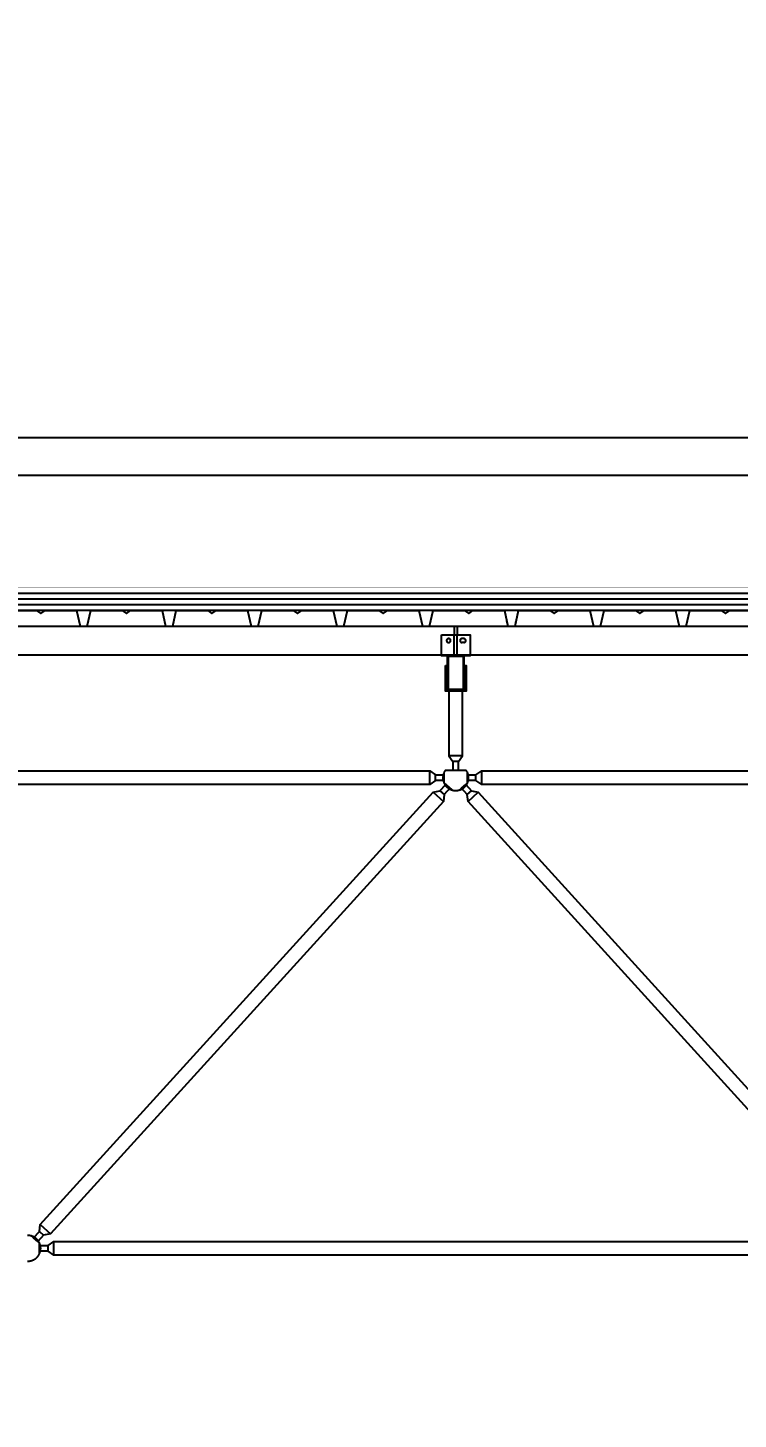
# Model space of a CAD drawing. Header units: centimetres. Extents: x 26569 to 160723, y -3143 to 14565.
# Drawn here: x 106407.7 to 106656.7, y -1038.5 to -550.6 of the extents above; entities that cross this region are included whole.
import ezdxf

# ---------------------------------------------------------------- set-up
doc = ezdxf.new("R2010")
doc.units = ezdxf.units.CM
doc.header["$LTSCALE"] = 100
doc.linetypes.add('HIDDEN', pattern=[9.525, 6.35, -3.175])
for name, color, linetype in [('A-ANNO-DIMS', 187, 'Continuous'), ('A-ELEV-02', 253, 'Continuous'), ('A-ELEV-04', 250, 'Continuous'), ('A-WALL-INSL', 249, 'Continuous'), ('A-WALL-SNWPNL', 200, 'Continuous'), ('S-STEL', 3, 'Continuous')]:
    doc.layers.add(name, color=color, linetype=linetype)
doc.styles.add('Fields_100', font='act_simplex.shx', dxfattribs={"width": 0.8, "height": 20})
doc.linetypes.add('BATTING', pattern='A,0.00254,-2.54,[134,ltypeshp.shx,S=2.54,R=0,X=-2.54,Y=0],-5.08,[134,ltypeshp.shx,S=2.54,R=180,X=2.54,Y=0],-2.54', length=10.16254)
doc.dimstyles.new('FIELDS_100', dxfattribs={"dimscale": 0, "dimtxt": 20, "dimasz": 5, "dimexe": 5, "dimexo": 5, "dimgap": 5, "dimtad": 0, "dimdec": 0, "dimzin": 0, "dimdsep": 46, "dimtxsty": 'Fields_100', "dimblk": 'DOT', "dimcen": 0.09, "dimclrt": 50, "dimadec": 0, "dimazin": 0, "dimtfac": 1, "dimtdec": 0, "dimtix": 1, "dimtofl": 0, "dimtmove": 1, "dimatfit": 3, "dimfxl": 5, "dimfxlon": 1, "dimtolj": 1, "dimtzin": 0, "dimarcsym": 0})

# ---------------------------------------------------------------- blocks, each defined once
blk = doc.blocks.new('_Dot')
at = {"color": 0, "linetype": 'ByBlock', "lineweight": -2}
blk.add_line((-0.5, 0), (-1, 0), dxfattribs=at)
at = {"color": 0, "linetype": 'ByBlock', "const_width": 0.5}
blk.add_lwpolyline([(-0.25, 0, 1), (0.25, 0, 1)], format="xyb", close=True, dxfattribs=at)
blk = doc.blocks.new('*D473')
at = {"layer": 'A-ANNO-DIMS', "color": 0, "lineweight": -2, "transparency": 16777216}
for p, q in [((104907.73, -198.45), (104907.73, -188.45)), ((106707.73, -198.45), (106707.73, -188.45)), ((104912.73, -193.45), (105776.06, -193.45)), ((106702.73, -193.45), (105839.4, -193.45))]:
    blk.add_line(p, q, dxfattribs=at)
at = {"layer": 'DEFPOINTS', "color": 0, "transparency": 16777216}
for p in [(106707.73, -193.45), (104907.73, -1038.45), (106707.73, -1038.45)]:
    blk.add_point(p, dxfattribs=at)
at = {"layer": 'A-ANNO-DIMS', "color": 0, "lineweight": -2, "transparency": 16777216, "xscale": 5, "yscale": 5, "zscale": 5, "rotation": 180}
blk.add_blockref('_Dot', (104907.73, -193.45), dxfattribs=at)
at = {"layer": 'A-ANNO-DIMS', "color": 0, "lineweight": -2, "transparency": 16777216, "xscale": 5, "yscale": 5, "zscale": 5}
blk.add_blockref('_Dot', (106707.73, -193.45), dxfattribs=at)
at = {"layer": 'A-ANNO-DIMS', "color": 50, "transparency": 16777216, "insert": (105807.73, -193.45), "char_height": 20, "attachment_point": 5, "style": 'Fields_100'}
blk.add_mtext('\\A1;1800', dxfattribs=at)

msp = doc.modelspace()

# ---------------------------------------------------------------- linework, layer by layer
at = {"layer": 'A-ELEV-02'}
for points in [[(104855.23, -760.44), (113852.73, -760.44)], [(106557.23, -760.44), (106557.23, -763.44)], [(106558.23, -760.44), (106558.23, -763.44)], [(106559.93, -764.74), (106559.91, -764.74), (106559.9, -764.74), (106559.88, -764.75), (106559.87, -764.75), (106559.85, -764.75), (106559.83, -764.75), (106559.82, -764.75), (106559.8, -764.76), (106559.79, -764.76), (106559.77, -764.76), (106559.75, -764.77), (106559.74, -764.77), (106559.72, -764.78), (106559.7, -764.78), (106559.69, -764.79), (106559.67, -764.79), (106559.66, -764.8), (106559.64, -764.81), (106559.62, -764.81), (106559.61, -764.82), (106559.59, -764.83), (106559.58, -764.84), (106559.56, -764.85), (106559.55, -764.86), (106559.53, -764.87), (106559.52, -764.88), (106559.5, -764.89), (106559.49, -764.9), (106559.47, -764.91), (106559.46, -764.92), (106559.45, -764.94), (106559.43, -764.95), (106559.42, -764.96), (106559.41, -764.98), (106559.4, -764.99), (106559.39, -765), (106559.38, -765.02), (106559.36, -765.03), (106559.35, -765.05), (106559.34, -765.06), (106559.33, -765.08), (106559.33, -765.09), (106559.32, -765.11), (106559.31, -765.12), (106559.3, -765.14), (106559.29, -765.15), (106559.29, -765.17), (106559.28, -765.19), (106559.27, -765.2), (106559.27, -765.22), (106559.26, -765.23), (106559.26, -765.25), (106559.25, -765.27), (106559.25, -765.28), (106559.24, -765.3), (106559.24, -765.32), (106559.24, -765.33), (106559.24, -765.35), (106559.23, -765.36), (106559.23, -765.38), (106559.23, -765.4), (106559.23, -765.41), (106559.23, -765.43), (106559.23, -765.44), (106559.23, -765.46), (106559.23, -765.48), (106559.23, -765.49), (106559.23, -765.51), (106559.23, -765.52), (106559.24, -765.54), (106559.24, -765.55), (106559.24, -765.57), (106559.24, -765.59), (106559.25, -765.6), (106559.25, -765.62), (106559.26, -765.64), (106559.26, -765.65), (106559.27, -765.67), (106559.27, -765.69), (106559.28, -765.7), (106559.29, -765.72), (106559.29, -765.73), (106559.3, -765.75), (106559.31, -765.77), (106559.32, -765.78), (106559.33, -765.8), (106559.33, -765.81), (106559.34, -765.83), (106559.35, -765.84), (106559.36, -765.86), (106559.38, -765.87), (106559.39, -765.89), (106559.4, -765.9), (106559.41, -765.91), (106559.42, -765.93), (106559.43, -765.94), (106559.45, -765.95), (106559.46, -765.96), (106559.47, -765.98), (106559.49, -765.99), (106559.5, -766), (106559.52, -766.01), (106559.53, -766.02), (106559.55, -766.03), (106559.56, -766.04), (106559.58, -766.05), (106559.59, -766.06), (106559.61, -766.07), (106559.62, -766.07), (106559.64, -766.08), (106559.66, -766.09), (106559.67, -766.09), (106559.69, -766.1), (106559.7, -766.11), (106559.72, -766.11), (106559.74, -766.12), (106559.75, -766.12), (106559.77, -766.13), (106559.79, -766.13), (106559.8, -766.13), (106559.82, -766.13), (106559.83, -766.14), (106559.85, -766.14), (106559.87, -766.14), (106559.88, -766.14), (106559.9, -766.14), (106559.91, -766.14), (106559.93, -766.14)], [(106560.53, -764.74), (106559.93, -764.74)], [(106560.53, -766.14), (106560.55, -766.14), (106560.56, -766.14), (106560.58, -766.14), (106560.59, -766.14), (106560.61, -766.14), (106560.62, -766.14), (106560.64, -766.13), (106560.66, -766.13), (106560.67, -766.13), (106560.69, -766.13), (106560.71, -766.12), (106560.72, -766.12), (106560.74, -766.11), (106560.76, -766.11), (106560.77, -766.1), (106560.79, -766.09), (106560.8, -766.09), (106560.82, -766.08), (106560.84, -766.07), (106560.85, -766.07), (106560.87, -766.06), (106560.88, -766.05), (106560.9, -766.04), (106560.91, -766.03), (106560.93, -766.02), (106560.94, -766.01), (106560.96, -766), (106560.97, -765.99), (106560.98, -765.98), (106561, -765.96), (106561.01, -765.95), (106561.02, -765.94), (106561.04, -765.93), (106561.05, -765.91), (106561.06, -765.9), (106561.07, -765.89), (106561.08, -765.87), (106561.1, -765.86), (106561.11, -765.84), (106561.12, -765.83), (106561.13, -765.81), (106561.13, -765.8), (106561.14, -765.78), (106561.15, -765.77), (106561.16, -765.75), (106561.17, -765.73), (106561.17, -765.72), (106561.18, -765.7), (106561.19, -765.69), (106561.19, -765.67), (106561.2, -765.65), (106561.2, -765.64), (106561.21, -765.62), (106561.21, -765.6), (106561.21, -765.59), (106561.22, -765.57), (106561.22, -765.55), (106561.22, -765.54), (106561.23, -765.52), (106561.23, -765.51), (106561.23, -765.49), (106561.23, -765.48), (106561.23, -765.46), (106561.23, -765.44), (106561.23, -765.43), (106561.23, -765.41), (106561.23, -765.4), (106561.23, -765.38), (106561.23, -765.36), (106561.22, -765.35), (106561.22, -765.33), (106561.22, -765.32), (106561.21, -765.3), (106561.21, -765.28), (106561.21, -765.27), (106561.2, -765.25), (106561.2, -765.23), (106561.19, -765.22), (106561.19, -765.2), (106561.18, -765.19), (106561.17, -765.17), (106561.17, -765.15), (106561.16, -765.14), (106561.15, -765.12), (106561.14, -765.11), (106561.13, -765.09), (106561.13, -765.08), (106561.12, -765.06), (106561.11, -765.05), (106561.1, -765.03), (106561.08, -765.02), (106561.07, -765), (106561.06, -764.99), (106561.05, -764.98), (106561.04, -764.96), (106561.02, -764.95), (106561.01, -764.94), (106561, -764.92), (106560.98, -764.91), (106560.97, -764.9), (106560.96, -764.89), (106560.94, -764.88), (106560.93, -764.87), (106560.91, -764.86), (106560.9, -764.85), (106560.88, -764.84), (106560.87, -764.83), (106560.85, -764.82), (106560.84, -764.81), (106560.82, -764.81), (106560.8, -764.8), (106560.79, -764.79), (106560.77, -764.79), (106560.76, -764.78), (106560.74, -764.78), (106560.72, -764.77), (106560.71, -764.77), (106560.69, -764.76), (106560.67, -764.76), (106560.66, -764.76), (106560.64, -764.75), (106560.62, -764.75), (106560.61, -764.75), (106560.59, -764.75), (106560.58, -764.75), (106560.56, -764.74), (106560.55, -764.74), (106560.53, -764.74)], [(104855.23, -770.44), (113852.73, -770.44)], [(106552.73, -770.44), (106562.73, -770.44)], [(106560.53, -766.14), (106559.93, -766.14)], [(106554.13, -776.04), (106554.63, -776.04)], [(106554.13, -777.44), (106554.63, -777.44)], [(106560.83, -776.04), (106561.33, -776.04)], [(106560.83, -777.44), (106561.33, -777.44)], [(106555.31, -783.24), (106555.31, -805.84), (106556.73, -807.84), (106556.73, -810.84)], [(106558.73, -810.84), (106558.73, -807.84), (106560.14, -805.84), (106560.14, -783.24)], [(106560.14, -805.84), (106555.31, -805.84)], [(106558.73, -807.84), (106556.73, -807.84)], [(106261.83, -812.54), (106264.83, -812.54), (106266.83, -811.13), (106548.63, -811.13), (106550.63, -812.54), (106553.63, -812.54)], [(106553.63, -814.54), (106550.63, -814.54), (106548.63, -815.96), (106266.83, -815.96), (106264.83, -814.54), (106261.83, -814.54)], [(106548.63, -815.96), (106548.63, -811.13)], [(106550.63, -814.54), (106550.63, -812.54)], [(106554.13, -810.84), (106554.04, -810.96), (106553.96, -811.09), (106553.88, -811.22), (106553.8, -811.35), (106553.73, -811.48), (106553.66, -811.62), (106553.6, -811.76), (106553.54, -811.91), (106553.48, -812.05), (106553.46, -812.13), (106553.43, -812.2), (106553.41, -812.28), (106553.39, -812.36), (106553.37, -812.43), (106553.35, -812.51), (106553.33, -812.59), (106553.32, -812.67), (106553.3, -812.74), (106553.29, -812.82), (106553.28, -812.9), (106553.27, -812.98), (106553.26, -813.06), (106553.25, -813.14), (106553.24, -813.22), (106553.24, -813.3), (106553.23, -813.38), (106553.23, -813.46), (106553.23, -813.54), (106553.23, -813.62), (106553.23, -813.7), (106553.24, -813.78), (106553.24, -813.86), (106553.25, -813.94), (106553.25, -814.01), (106553.26, -814.09), (106553.27, -814.17), (106553.29, -814.25), (106553.31, -814.4), (106553.35, -814.56), (106553.38, -814.71), (106553.43, -814.86), (106553.47, -815), (106553.52, -815.14), (106553.58, -815.29), (106553.64, -815.42), (106553.71, -815.56), (106553.77, -815.69), (106553.85, -815.82), (106553.93, -815.95), (106554.01, -816.07), (106554.1, -816.2), (106554.19, -816.32), (106554.29, -816.44), (106554.39, -816.56), (106554.5, -816.68), (106554.55, -816.73), (106554.61, -816.79), (106554.67, -816.84), (106554.73, -816.9), (106554.79, -816.95), (106554.85, -817), (106554.91, -817.05), (106554.97, -817.1), (106555.03, -817.15), (106555.1, -817.19), (106555.16, -817.24), (106555.23, -817.29), (106555.3, -817.33), (106555.36, -817.37), (106555.43, -817.41), (106555.5, -817.45), (106555.57, -817.49), (106555.64, -817.53), (106555.71, -817.57), (106555.78, -817.6), (106555.86, -817.64), (106555.93, -817.67), (106556, -817.7), (106556.08, -817.73), (106556.15, -817.76), (106556.22, -817.78), (106556.3, -817.81), (106556.37, -817.83), (106556.52, -817.88), (106556.67, -817.92), (106556.83, -817.95), (106556.98, -817.98), (106557.13, -818), (106557.28, -818.02), (106557.43, -818.03), (106557.58, -818.04), (106557.73, -818.04), (106557.88, -818.04), (106558.03, -818.03), (106558.18, -818.02), (106558.33, -818), (106558.48, -817.98), (106558.63, -817.95), (106558.79, -817.92), (106558.94, -817.88), (106559.09, -817.83), (106559.16, -817.81), (106559.24, -817.78), (106559.31, -817.76), (106559.38, -817.73), (106559.46, -817.7), (106559.53, -817.67), (106559.6, -817.64), (106559.68, -817.6), (106559.75, -817.57), (106559.82, -817.53), (106559.89, -817.49), (106559.96, -817.45), (106560.03, -817.41), (106560.1, -817.37), (106560.16, -817.33), (106560.23, -817.29), (106560.3, -817.24), (106560.36, -817.19), (106560.43, -817.15), (106560.49, -817.1), (106560.55, -817.05), (106560.61, -817), (106560.67, -816.95), (106560.73, -816.9), (106560.79, -816.84), (106560.85, -816.79), (106560.91, -816.73), (106560.96, -816.68), (106561.07, -816.56), (106561.17, -816.44), (106561.27, -816.32), (106561.36, -816.2), (106561.45, -816.07), (106561.53, -815.95), (106561.61, -815.82), (106561.69, -815.69), (106561.75, -815.56), (106561.82, -815.42), (106561.88, -815.29), (106561.94, -815.14), (106561.99, -815), (106562.03, -814.86), (106562.08, -814.71), (106562.11, -814.56), (106562.15, -814.4), (106562.17, -814.25), (106562.19, -814.17), (106562.2, -814.09), (106562.21, -814.01), (106562.21, -813.94), (106562.22, -813.86), (106562.22, -813.78), (106562.23, -813.7), (106562.23, -813.62), (106562.23, -813.54), (106562.23, -813.46), (106562.23, -813.38), (106562.22, -813.3), (106562.22, -813.22), (106562.21, -813.14), (106562.2, -813.06), (106562.19, -812.98), (106562.18, -812.9), (106562.17, -812.82), (106562.16, -812.74), (106562.14, -812.67), (106562.13, -812.59), (106562.11, -812.51), (106562.09, -812.43), (106562.07, -812.36), (106562.05, -812.28), (106562.03, -812.2), (106562, -812.13), (106561.98, -812.05), (106561.92, -811.91), (106561.86, -811.76), (106561.8, -811.62), (106561.73, -811.48), (106561.66, -811.35), (106561.58, -811.22), (106561.5, -811.09), (106561.42, -810.96), (106561.33, -810.84)], [(106553.63, -815.4), (106553.63, -811.69)], [(106554.13, -810.84), (106561.33, -810.84)], [(106561.83, -812.54), (106564.83, -812.54), (106566.83, -811.13), (106848.63, -811.13), (106850.63, -812.54), (106853.63, -812.54)], [(106561.83, -815.4), (106561.83, -811.69)], [(106853.63, -814.54), (106850.63, -814.54), (106848.63, -815.96), (106566.83, -815.96), (106564.83, -814.54), (106561.83, -814.54)], [(106564.83, -814.54), (106564.83, -812.54)], [(106566.83, -815.96), (106566.83, -811.13)], [(106549.82, -818.65), (106553.4, -821.9)], [(106552.21, -818.12), (106553.69, -819.47)], [(106553.6, -815.33), (106556.34, -817.83)], [(106559.12, -817.83), (106561.86, -815.33)], [(106561.77, -819.47), (106563.25, -818.12)], [(106562.06, -821.9), (106565.64, -818.65)], [(106412.06, -970.19), (106415.64, -973.43)], [(106407.63, -983.04), (106407.73, -983.04), (106407.83, -983.04), (106407.93, -983.04), (106408.03, -983.03), (106408.13, -983.03), (106408.24, -983.02), (106408.34, -983), (106408.44, -982.99), (106408.55, -982.97), (106408.65, -982.95), (106408.76, -982.92), (106408.86, -982.9), (106408.97, -982.87), (106409.07, -982.84), (106409.18, -982.8), (106409.28, -982.77), (106409.39, -982.73), (106409.49, -982.69), (106409.59, -982.64), (106409.7, -982.59), (106409.8, -982.54), (106409.9, -982.49), (106410, -982.43), (106410.1, -982.37), (106410.19, -982.31), (106410.29, -982.25), (106410.38, -982.18), (106410.48, -982.11), (106410.57, -982.04), (106410.66, -981.96), (106410.74, -981.89), (106410.83, -981.81), (106410.91, -981.73), (106410.99, -981.64), (106411.07, -981.56), (106411.15, -981.47), (106411.22, -981.38), (106411.3, -981.29), (106411.37, -981.2), (106411.43, -981.1), (106411.5, -981.01), (106411.56, -980.91), (106411.62, -980.81), (106411.67, -980.71), (106411.73, -980.61), (106411.78, -980.51), (106411.83, -980.41), (106411.87, -980.3), (106411.91, -980.2), (106411.95, -980.1), (106411.99, -979.99), (106412.02, -979.89), (106412.06, -979.78), (106412.08, -979.68), (106412.11, -979.57), (106412.13, -979.47), (106412.15, -979.36), (106412.17, -979.26), (106412.19, -979.15), (106412.2, -979.05), (106412.21, -978.95), (106412.22, -978.85), (106412.23, -978.74), (106412.23, -978.64), (106412.23, -978.54), (106412.23, -978.44), (106412.23, -978.34), (106412.22, -978.24), (106412.21, -978.14), (106412.2, -978.04), (106412.19, -977.93), (106412.17, -977.83), (106412.15, -977.72), (106412.13, -977.62), (106412.11, -977.52), (106412.08, -977.41), (106412.06, -977.31), (106412.02, -977.2), (106411.99, -977.1), (106411.95, -976.99), (106411.91, -976.89), (106411.87, -976.78), (106411.83, -976.68), (106411.78, -976.58), (106411.73, -976.48), (106411.67, -976.38), (106411.62, -976.28), (106411.56, -976.18), (106411.5, -976.08), (106411.43, -975.99), (106411.37, -975.89), (106411.3, -975.8), (106411.22, -975.71), (106411.15, -975.62), (106411.07, -975.53), (106410.99, -975.45), (106410.91, -975.36), (106410.83, -975.28), (106410.74, -975.2), (106410.66, -975.12), (106410.57, -975.05), (106410.48, -974.98), (106410.38, -974.91), (106410.29, -974.84), (106410.19, -974.78), (106410.1, -974.72), (106410, -974.66), (106409.9, -974.6), (106409.8, -974.55), (106409.7, -974.5), (106409.59, -974.45), (106409.49, -974.4), (106409.39, -974.36), (106409.28, -974.32), (106409.18, -974.28), (106409.07, -974.25), (106408.97, -974.22), (106408.86, -974.19), (106408.76, -974.16), (106408.65, -974.14), (106408.55, -974.12), (106408.44, -974.1), (106408.34, -974.09), (106408.24, -974.07), (106408.13, -974.06), (106408.03, -974.05), (106407.93, -974.05), (106407.83, -974.04), (106407.73, -974.04), (106407.63, -974.04)], [(106409.12, -974.26), (106411.86, -976.76)], [(106411.77, -972.62), (106413.25, -973.96)], [(106411.83, -977.54), (106414.83, -977.54), (106416.83, -976.13), (106698.63, -976.13), (106700.63, -977.54), (106703.63, -977.54)], [(106411.83, -980.4), (106411.83, -976.69)], [(106703.63, -979.54), (106700.63, -979.54), (106698.63, -980.96), (106416.83, -980.96), (106414.83, -979.54), (106411.83, -979.54)], [(106414.83, -979.54), (106414.83, -977.54)], [(106416.83, -980.96), (106416.83, -976.13)]]:
    msp.add_lwpolyline(points, dxfattribs=at)
for points in [[(106552.73, -763.44), (106562.73, -763.44), (106562.73, -770.74), (106552.73, -770.74)], [(106555.93, -765.44), (106555.93, -765.43), (106555.93, -765.41), (106555.93, -765.4), (106555.93, -765.38), (106555.93, -765.36), (106555.92, -765.35), (106555.92, -765.33), (106555.92, -765.32), (106555.91, -765.3), (106555.91, -765.28), (106555.91, -765.27), (106555.9, -765.25), (106555.9, -765.23), (106555.89, -765.22), (106555.89, -765.2), (106555.88, -765.19), (106555.87, -765.17), (106555.87, -765.15), (106555.86, -765.14), (106555.85, -765.12), (106555.84, -765.11), (106555.83, -765.09), (106555.83, -765.08), (106555.82, -765.06), (106555.81, -765.05), (106555.8, -765.03), (106555.78, -765.02), (106555.77, -765), (106555.76, -764.99), (106555.75, -764.98), (106555.74, -764.96), (106555.72, -764.95), (106555.71, -764.94), (106555.7, -764.92), (106555.68, -764.91), (106555.67, -764.9), (106555.66, -764.89), (106555.64, -764.88), (106555.63, -764.87), (106555.61, -764.86), (106555.6, -764.85), (106555.58, -764.84), (106555.57, -764.83), (106555.55, -764.82), (106555.54, -764.81), (106555.52, -764.81), (106555.5, -764.8), (106555.49, -764.79), (106555.47, -764.79), (106555.46, -764.78), (106555.44, -764.78), (106555.42, -764.77), (106555.41, -764.77), (106555.39, -764.76), (106555.37, -764.76), (106555.36, -764.76), (106555.34, -764.75), (106555.32, -764.75), (106555.31, -764.75), (106555.29, -764.75), (106555.28, -764.75), (106555.26, -764.74), (106555.25, -764.74), (106555.23, -764.74), (106555.21, -764.74), (106555.2, -764.74), (106555.18, -764.75), (106555.17, -764.75), (106555.15, -764.75), (106555.13, -764.75), (106555.12, -764.75), (106555.1, -764.76), (106555.09, -764.76), (106555.07, -764.76), (106555.05, -764.77), (106555.04, -764.77), (106555.02, -764.78), (106555, -764.78), (106554.99, -764.79), (106554.97, -764.79), (106554.96, -764.8), (106554.94, -764.81), (106554.92, -764.81), (106554.91, -764.82), (106554.89, -764.83), (106554.88, -764.84), (106554.86, -764.85), (106554.85, -764.86), (106554.83, -764.87), (106554.82, -764.88), (106554.8, -764.89), (106554.79, -764.9), (106554.77, -764.91), (106554.76, -764.92), (106554.75, -764.94), (106554.73, -764.95), (106554.72, -764.96), (106554.71, -764.98), (106554.7, -764.99), (106554.69, -765), (106554.68, -765.02), (106554.66, -765.03), (106554.65, -765.05), (106554.64, -765.06), (106554.63, -765.08), (106554.63, -765.09), (106554.62, -765.11), (106554.61, -765.12), (106554.6, -765.14), (106554.59, -765.15), (106554.59, -765.17), (106554.58, -765.19), (106554.57, -765.2), (106554.57, -765.22), (106554.56, -765.23), (106554.56, -765.25), (106554.55, -765.27), (106554.55, -765.28), (106554.54, -765.3), (106554.54, -765.32), (106554.54, -765.33), (106554.54, -765.35), (106554.53, -765.36), (106554.53, -765.38), (106554.53, -765.4), (106554.53, -765.41), (106554.53, -765.43), (106554.53, -765.44), (106554.53, -765.46), (106554.53, -765.48), (106554.53, -765.49), (106554.53, -765.51), (106554.53, -765.52), (106554.54, -765.54), (106554.54, -765.55), (106554.54, -765.57), (106554.54, -765.59), (106554.55, -765.6), (106554.55, -765.62), (106554.56, -765.64), (106554.56, -765.65), (106554.57, -765.67), (106554.57, -765.69), (106554.58, -765.7), (106554.59, -765.72), (106554.59, -765.73), (106554.6, -765.75), (106554.61, -765.77), (106554.62, -765.78), (106554.63, -765.8), (106554.63, -765.81), (106554.64, -765.83), (106554.65, -765.84), (106554.66, -765.86), (106554.68, -765.87), (106554.69, -765.89), (106554.7, -765.9), (106554.71, -765.91), (106554.72, -765.93), (106554.73, -765.94), (106554.75, -765.95), (106554.76, -765.96), (106554.77, -765.98), (106554.79, -765.99), (106554.8, -766), (106554.82, -766.01), (106554.83, -766.02), (106554.85, -766.03), (106554.86, -766.04), (106554.88, -766.05), (106554.89, -766.06), (106554.91, -766.07), (106554.92, -766.07), (106554.94, -766.08), (106554.96, -766.09), (106554.97, -766.09), (106554.99, -766.1), (106555, -766.11), (106555.02, -766.11), (106555.04, -766.12), (106555.05, -766.12), (106555.07, -766.13), (106555.09, -766.13), (106555.1, -766.13), (106555.12, -766.13), (106555.13, -766.14), (106555.15, -766.14), (106555.17, -766.14), (106555.18, -766.14), (106555.2, -766.14), (106555.21, -766.14), (106555.23, -766.14), (106555.25, -766.14), (106555.26, -766.14), (106555.28, -766.14), (106555.29, -766.14), (106555.31, -766.14), (106555.32, -766.14), (106555.34, -766.13), (106555.36, -766.13), (106555.37, -766.13), (106555.39, -766.13), (106555.41, -766.12), (106555.42, -766.12), (106555.44, -766.11), (106555.46, -766.11), (106555.47, -766.1), (106555.49, -766.09), (106555.5, -766.09), (106555.52, -766.08), (106555.54, -766.07), (106555.55, -766.07), (106555.57, -766.06), (106555.58, -766.05), (106555.6, -766.04), (106555.61, -766.03), (106555.63, -766.02), (106555.64, -766.01), (106555.66, -766), (106555.67, -765.99), (106555.68, -765.98), (106555.7, -765.96), (106555.71, -765.95), (106555.72, -765.94), (106555.74, -765.93), (106555.75, -765.91), (106555.76, -765.9), (106555.77, -765.89), (106555.78, -765.87), (106555.8, -765.86), (106555.81, -765.84), (106555.82, -765.83), (106555.83, -765.81), (106555.83, -765.8), (106555.84, -765.78), (106555.85, -765.77), (106555.86, -765.75), (106555.87, -765.73), (106555.87, -765.72), (106555.88, -765.7), (106555.89, -765.69), (106555.89, -765.67), (106555.9, -765.65), (106555.9, -765.64), (106555.91, -765.62), (106555.91, -765.6), (106555.91, -765.59), (106555.92, -765.57), (106555.92, -765.55), (106555.92, -765.54), (106555.93, -765.52), (106555.93, -765.51), (106555.93, -765.49), (106555.93, -765.48), (106555.93, -765.46)], [(106554.13, -774.24), (106554.63, -774.24), (106554.63, -782.74), (106560.83, -782.74), (106560.83, -774.24), (106561.33, -774.24), (106561.33, -783.24), (106554.13, -783.24)], [(106409.75, -974.84), (106411.77, -972.62), (106412.06, -970.19), (106549.82, -818.65), (106552.21, -818.12), (106554.23, -815.9), (106555.71, -817.25), (106553.69, -819.47), (106553.4, -821.9), (106415.64, -973.43), (106413.25, -973.96), (106411.23, -976.18)], [(106704.23, -976.18), (106702.21, -973.96), (106699.82, -973.43), (106562.06, -821.9), (106561.77, -819.47), (106559.75, -817.25), (106561.23, -815.9), (106563.25, -818.12), (106565.64, -818.65), (106703.4, -970.19), (106703.69, -972.62), (106705.71, -974.84)]]:
    msp.add_lwpolyline(points, close=True, dxfattribs=at)
at = {"layer": 'A-ELEV-02', "linetype": 'HIDDEN', "ltscale": 0.1}
for points in [[(106557.23, -770.44), (106557.23, -763.44)], [(106558.23, -770.44), (106558.23, -763.44)]]:
    msp.add_lwpolyline(points, dxfattribs=at)
at = {"layer": 'A-ELEV-04'}
for p, q in [((122968.28, -694.3), (103052.48, -694.3)), ((104871.32, -707.43), (122929.69, -707.43))]:
    msp.add_line(p, q, dxfattribs=at)
at = {"layer": 'A-WALL-INSL', "ltscale": 0.002, "const_width": 0.2}
msp.add_lwpolyline([(122937.73, -746.94), (104865.23, -746.94)], dxfattribs=at)
at = {"layer": 'A-WALL-INSL', "linetype": 'BATTING', "ltscale": 0.002}
for points in [[(122937.73, -748.94), (104865.23, -748.94)], [(122937.73, -752.94), (104865.23, -752.94)]]:
    msp.add_lwpolyline(points, dxfattribs=at)
at = {"layer": 'A-WALL-INSL', "ltscale": 0.002}
for points in [[(122937.73, -750.94), (104865.23, -750.94)], [(122937.73, -754.94), (104865.23, -754.94)]]:
    msp.add_lwpolyline(points, dxfattribs=at)
at = {"layer": 'A-WALL-SNWPNL', "ltscale": 100}
for points in [[(106399.77, -754.94), (106410.77, -754.94), (106412.27, -755.94), (106413.77, -754.94), (106424.77, -754.94), (106426.02, -760.44), (106428.52, -760.44), (106429.77, -754.94), (106440.77, -754.94), (106442.27, -755.94), (106443.77, -754.94), (106454.77, -754.94), (106456.02, -760.44), (106458.52, -760.44), (106459.77, -754.94), (106470.77, -754.94), (106472.27, -755.94), (106473.77, -754.94), (106484.77, -754.94), (106486.02, -760.44), (106488.52, -760.44), (106488.96, -758.49)], [(106485.57, -758.49), (106486.02, -760.44), (106488.52, -760.44), (106489.77, -754.94), (106500.77, -754.94), (106502.27, -755.94), (106503.77, -754.94), (106514.77, -754.94), (106516.02, -760.44), (106518.52, -760.44), (106519.77, -754.94), (106530.77, -754.94), (106532.27, -755.94), (106533.77, -754.94), (106544.77, -754.94), (106546.02, -760.44), (106548.52, -760.44), (106549.77, -754.94), (106560.77, -754.94), (106562.27, -755.94), (106563.77, -754.94), (106574.77, -754.94), (106576.02, -760.44), (106578.52, -760.44), (106578.96, -758.49)], [(106575.57, -758.49), (106576.02, -760.44), (106578.52, -760.44), (106579.77, -754.94), (106590.77, -754.94), (106592.27, -755.94), (106593.77, -754.94), (106604.77, -754.94), (106606.02, -760.44), (106608.52, -760.44), (106609.77, -754.94), (106620.77, -754.94), (106622.27, -755.94), (106623.77, -754.94), (106634.77, -754.94), (106636.02, -760.44), (106638.52, -760.44), (106639.77, -754.94), (106650.77, -754.94), (106652.27, -755.94), (106653.77, -754.94), (106664.77, -754.94)]]:
    msp.add_lwpolyline(points, dxfattribs=at)
at = {"layer": 'S-STEL'}
msp.add_lwpolyline([(106560.73, -782.74), (106560.73, -770.74), (106554.73, -770.74), (106554.73, -782.74)], dxfattribs=at)
msp.add_lwpolyline([(106560.43, -771.04), (106555.03, -771.04), (106555.03, -782.44), (106560.43, -782.44)], close=True, dxfattribs=at)

# ---------------------------------------------------------------- dimensions: what is measured, and where the dimension line sits
at = {"layer": 'A-ANNO-DIMS'}
dim = msp.add_linear_dim(base=(106707.73, -193.45), p1=(104907.73, -1038.45), p2=(106707.73, -1038.45), dimstyle='FIELDS_100', override={"dimscale": 1}, dxfattribs=at)
dim.commit()
dim.dimension.update_dxf_attribs({"geometry": '*D473', "text_midpoint": (105807.73, -193.45)})

doc.saveas('drawing.dxf')
